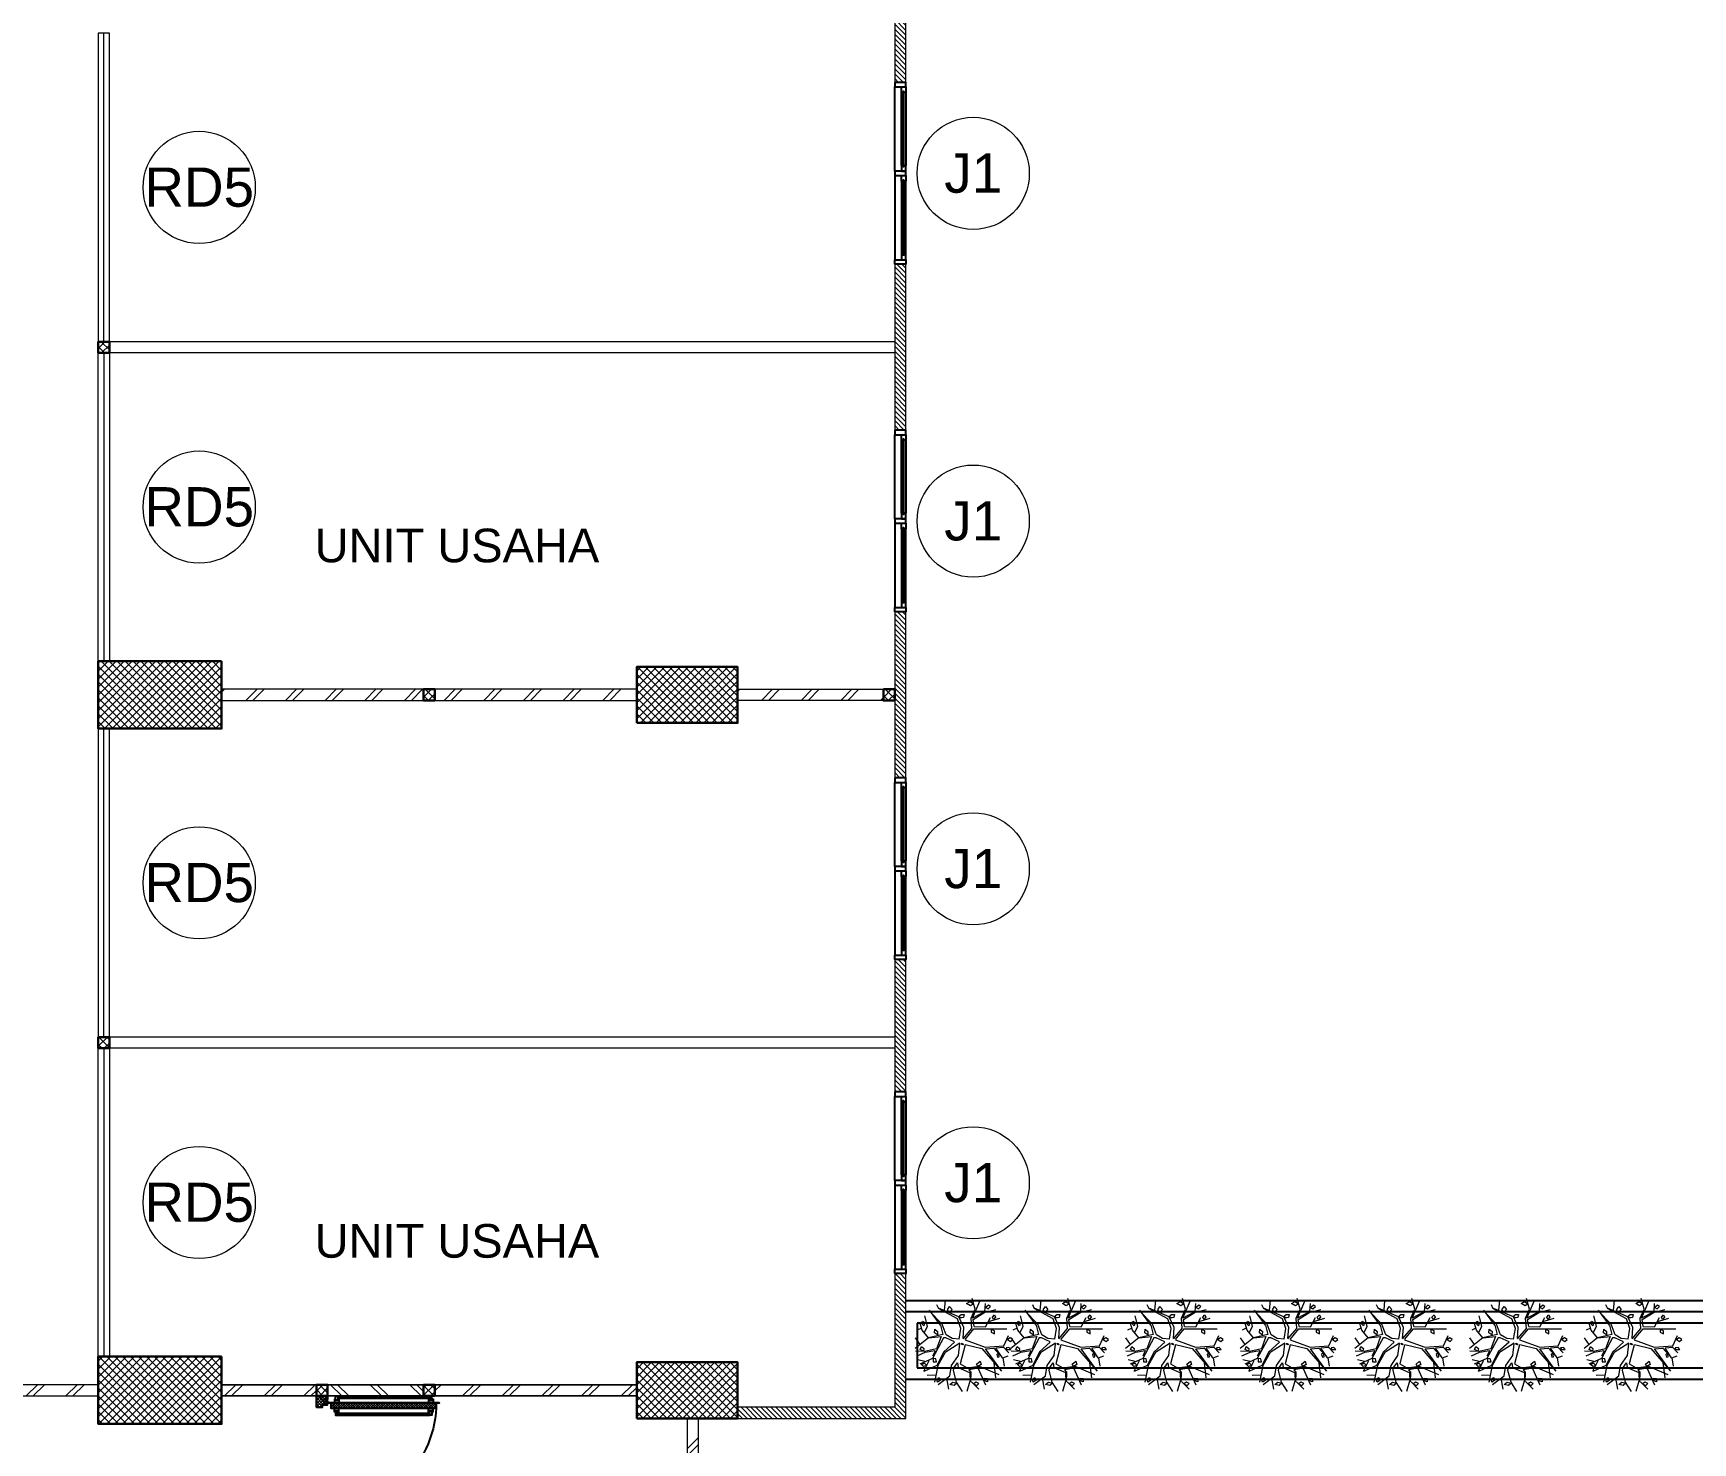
# Model space of a CAD drawing. Header units: millimetres. Extents: x -108 to 351, y -17 to 192.
# Drawn here: x 158.79 to 173.59, y 15.48 to 28.05 of the extents above; entities that cross this region are included whole.
import ezdxf
from ezdxf.enums import TextEntityAlignment as Align

# ---------------------------------------------------------------- set-up
doc = ezdxf.new("R2010")
doc.units = ezdxf.units.MM
for name, color, linetype, lineweight in [('ars', 11, 'Continuous', 0), ('ARSIR', 31, 'Continuous', 5), ('KOL', 1, 'Continuous', 30), ('KOLOM', 4, 'Continuous', 9), ('lan', 7, 'Continuous', 15), ('NOT', 7, 'Continuous', 20), ('POHON', 62, 'Continuous', 5), ('tem', 5, 'Continuous', 20)]:
    doc.layers.add(name, color=color, linetype=linetype, lineweight=lineweight)
doc.layers.add('as', color=1, linetype='Continuous', plot=False)
for name, color, linetype in [('HID', 1, 'Continuous'), ('Kusen', 30, 'Continuous'), ('STL', 6, 'Continuous')]:
    doc.layers.add(name, color=color, linetype=linetype)
doc.styles.add('ATTR', font='romans.shx', dxfattribs={"width": 0.8, "height": 0.56})
doc.styles.add('S', font='simplex', dxfattribs={"width": 0.75})
doc.styles.get("Standard").update_dxf_attribs({"font": 'arial.ttf'})
pattern_1 = [(45, (0, 0), (-0.1767767, 0.1767767), []), (45, (0.0625, 0), (-0.1767767, 0.1767767), [])]
pattern_2 = [(225, (1.1, 1e-06), (-0.014142, 0.014142), []), (135, (1.1, 1e-06), (0.014142, 0.014142), [])]
pattern_3 = [(315, (-2e-13, 1e-06), (0.014142, 0.014142), []), (45, (-2e-13, 1e-06), (-0.014142, 0.014142), [])]

# ---------------------------------------------------------------- blocks, each defined once
blk = doc.blocks.new('K 10.10')
at = {"layer": 'ars'}
h = blk.add_hatch(dxfattribs=at)
h.set_pattern_fill('_USER', color=256, scale=0.05, angle=45, double=1, pattern_type=0)
h.set_pattern_definition([(45, (0, 0), (-0.035355339, 0.035355339), []), (135, (0, 0), (-0.035355339, -0.035355339), [])])
h.paths.add_polyline_path([(1560.538, 1380.407), (1560.638, 1380.407), (1560.638, 1380.507), (1560.538, 1380.507)])
at = {"layer": 'KOL'}
blk.add_lwpolyline([(1560.538, 1380.407), (1560.638, 1380.407), (1560.638, 1380.507), (1560.538, 1380.507)], close=True, dxfattribs=at)
blk = doc.blocks.new('k1')
at = {"layer": 'ars'}
h = blk.add_hatch(dxfattribs=at)
h.set_pattern_fill('_USER', color=256, scale=0.05, angle=45, double=1, pattern_type=0)
h.set_pattern_definition([(45, (0, -5), (-0.03535534, 0.03535534), []), (135, (0, -5), (-0.03535534, -0.03535534), [])])
h.paths.add_polyline_path([(-0.3, -0.55), (0.3, -0.55), (0.3, 0.55), (-0.3, 0.55)])
at = {"layer": 'KOL'}
blk.add_lwpolyline([(-0.3, -0.55), (0.3, -0.55), (0.3, 0.55), (-0.3, 0.55)], close=True, dxfattribs=at)
blk = doc.blocks.new('T. J1')
at = {"layer": 'Kusen'}
for p, q in [((-0.019, 0), (-0.769, 0)), ((-0.719, 0.1), (-0.069, 0.1)), ((-0.069, 0.06), (-0.719, 0.06)), ((0.021, 0), (0.771, 0)), ((0.721, 0.1), (0.071, 0.1)), ((0.071, 0.06), (0.721, 0.06))]:
    blk.add_line(p, q, dxfattribs=at)
for points in [[(-0.809, 0), (-0.769, 0), (-0.769, 0.1), (-0.809, 0.1)], [(-0.019, 0), (0.021, 0), (0.021, 0.1), (-0.019, 0.1)], [(0.811, 0), (0.771, 0), (0.771, 0.1), (0.811, 0.1)]]:
    blk.add_lwpolyline(points, close=True, dxfattribs=at)
for points in [[(-0.719, 0.077), (-0.719, 0.06), (-0.769, 0.06), (-0.769, 0.1), (-0.719, 0.1), (-0.719, 0.082), (-0.729, 0.082), (-0.729, 0.077), (-0.719, 0.077)], [(-0.069, 0.077), (-0.069, 0.06), (-0.019, 0.06), (-0.019, 0.1), (-0.069, 0.1), (-0.069, 0.082), (-0.059, 0.082), (-0.059, 0.077), (-0.069, 0.077)], [(0.071, 0.077), (0.071, 0.06), (0.021, 0.06), (0.021, 0.1), (0.071, 0.1), (0.071, 0.082), (0.061, 0.082), (0.061, 0.077), (0.071, 0.077)], [(0.721, 0.077), (0.721, 0.06), (0.771, 0.06), (0.771, 0.1), (0.721, 0.1), (0.721, 0.082), (0.731, 0.082), (0.731, 0.077), (0.721, 0.077)]]:
    blk.add_lwpolyline(points, dxfattribs=at)
at = {"layer": 'Kusen', "color": 141}
for points in [[(-0.729, 0.077), (-0.059, 0.077), (-0.059, 0.082), (-0.729, 0.082)], [(0.731, 0.077), (0.061, 0.077), (0.061, 0.082), (0.731, 0.082)]]:
    blk.add_lwpolyline(points, close=True, dxfattribs=at)
blk = doc.blocks.new('bola-3')
at = {"layer": 'POHON'}
for p, q in [((-1.212, 1.009), (-1.377, 1.803)), ((-1.198, 1.908), (-0.648, 1.503)), ((-0.799, 1.609), (-0.703, 2.138)), ((-0.318, 1.803), (-0.469, 1.238)), ((-0.045, 2.245), (-0.318, 1.803)), ((0.177, 2.226), (0.328, 1.732)), ((0.315, 1.344), (0.328, 1.767)), ((0.356, 1.785), (0.37, 1.327)), ((0.387, 1.789), (0.731, 2.125)), ((0.686, 1.115), (1.057, 1.926)), ((1.553, 1.591), (1.47, 0.886)), ((-1.831, 0.815), (-2.161, 0.745)), ((-1.473, 0.674), (-2.065, 0.939)), ((-1.253, 1.009), (-1.872, 1.291)), ((-1.872, 1.274), (-1.625, 0.762)), ((-1.308, 1.468), (-1.721, 1.485)), ((-0.923, 0.357), (-1.253, 1.009)), ((-0.868, 0.392), (-1.212, 1.009)), ((-0.648, 1.503), (-0.566, 1.009)), ((-0.566, 1.009), (-0.236, 0.533)), ((-0.469, 1.238), (-0.442, 1.097)), ((-0.442, 1.097), (-0.277, 0.886)), ((-0.277, 0.886), (-0.249, 1.097)), ((-0.249, 1.097), (0.301, 1.344)), ((-0.153, 0.921), (0.177, 1.115)), ((0.081, 0.022), (-0.153, 0.921)), ((0.177, 1.115), (0.755, 1.044)), ((0.37, 1.327), (0.26, 1.203)), ((0.273, 1.203), (0.686, 1.115)), ((0.755, 1.044), (1.69, 1.432)), ((0.879, 0.198), (1.814, 1.274)), ((1.814, 1.256), (1.057, 0.216)), ((1.883, 0.639), (1.938, 1.044)), ((-1.652, -0.313), (-2.285, 0.198)), ((-1.845, 0.339), (-2.271, 0.322)), ((-2.051, 0.004), (-2.271, -0.313)), ((-2.202, 0.551), (-1.817, 0.374)), ((-1.281, 0.216), (-1.845, 0.339)), ((-1.817, 0.374), (-1.35, 0.286)), ((-0.937, -0.313), (-1.473, 0.674)), ((-1.363, 0.339), (-1.473, 0.568)), ((-1.35, 0.286), (-1.363, 0.339)), ((-1.061, -0.366), (-1.281, 0.216)), ((-0.414, -0.102), (-0.923, 0.357)), ((-0.167, -0.049), (-0.868, 0.392)), ((-0.236, 0.533), (-0.167, -0.031)), ((0.081, -0.207), (1.044, 0.128)), ((0.095, 0.004), (0.879, 0.198)), ((1.044, 0.128), (1.924, 0.075)), ((1.057, 0.216), (1.456, 0.18)), ((1.456, 0.18), (1.869, 0.639)), ((1.869, 0.639), (1.553, 0.18)), ((1.553, 0.163), (1.91, 0.128)), ((1.883, 0.639), (2.13, 0.551)), ((1.91, 0.128), (2.158, 0.41)), ((1.924, 0.075), (2.144, -0.419)), ((-1.996, -0.772), (-2.189, -0.666)), ((-1.955, -0.666), (-2.051, -0.983)), ((-1.652, -0.313), (-1.955, -0.666)), ((-1.845, -0.56), (-1.707, -0.86)), ((-0.978, -0.472), (-1.652, -0.313)), ((-1.639, -0.313), (-1.061, -0.366)), ((-1.088, -0.913), (-0.978, -0.472)), ((-0.813, -0.454), (-1.006, -0.966)), ((-0.827, -0.313), (-0.937, -0.313)), ((-0.414, -0.119), (-0.827, -0.313)), ((-0.524, -0.278), (-0.813, -0.454)), ((-0.194, -0.243), (-0.524, -0.278)), ((-0.112, -0.754), (-0.277, -1.213)), ((-0.194, -0.243), (-0.112, -0.754)), ((-0.015, -0.26), (0.411, -0.754)), ((-0.015, -0.278), (0.026, -0.807)), ((0.081, -0.225), (0.507, -0.736)), ((0.411, -0.754), (0.37, -1.248)), ((0.507, -0.736), (2.075, -0.736)), ((-1.707, -0.86), (-1.831, -1.354)), ((-1.625, -1.618), (-1.102, -0.913)), ((-1.006, -0.966), (-1.625, -1.6)), ((-0.277, -1.213), (-1.185, -1.706)), ((-0.208, -1.301), (-1.185, -1.724)), ((0.026, -0.807), (-0.208, -1.301)), ((0.37, -1.248), (0.562, -1.671)), ((0.438, -1.248), (0.782, -2.059)), ((0.452, -1.265), (1.03, -1.565)), ((0.521, -0.842), (0.466, -1.177)), ((0.466, -1.177), (1.03, -1.53)), ((0.521, -0.842), (1.057, -0.825)), ((1.03, -1.53), (1.539, -1.653)), ((1.03, -1.565), (1.057, -1.936)), ((1.057, -0.825), (1.291, -1.283)), ((1.195, -1.089), (1.731, -1.248)), ((-1.185, -1.724), (-1.253, -1.883)), ((-0.896, -1.618), (-0.854, -2.077)), ((0.562, -1.671), (0.425, -2.182))]:
    blk.add_line(p, q, dxfattribs=at)
for points in [[(-1.226, 1.803), (-1.267, 1.662), (-1.143, 1.573), (-1.102, 1.715)], [(-0.435, 1.966), (-0.641, 1.913), (-0.504, 1.807), (-0.311, 1.842)], [(0.49, 1.882), (0.641, 1.953), (0.738, 1.864), (0.614, 1.794)], [(1.155, 1.778), (1.001, 1.734), (1.001, 1.602), (1.155, 1.624)], [(-1.735, 1.009), (-1.886, 1.062), (-1.982, 0.956), (-1.845, 0.903)], [(-1.441, 0.676), (-1.441, 0.831), (-1.269, 0.831), (-1.303, 0.698)], [(0.691, 1.051), (0.622, 0.941), (0.794, 0.809), (0.846, 0.963)], [(-1.9, 0.322), (-2.051, 0.251), (-1.996, 0.11), (-1.872, 0.198)], [(-0.002, 0.022), (-0.07, 0.004), (-0.084, -0.049), (-0.029, -0.031)], [(1.671, 0.412), (1.585, 0.478), (1.62, 0.61), (1.706, 0.588)], [(2.034, 0.163), (2.075, 0.251), (2.254, 0.251), (2.171, 0.145)], [(-1.236, -0.454), (-1.374, -0.543), (-1.36, -0.719), (-1.222, -0.613)], [(1.319, -0.706), (1.319, -0.582), (1.484, -0.494), (1.484, -0.635)], [(2.099, -0.225), (2.237, -0.137), (2.347, -0.225), (2.223, -0.313)], [(-1.872, -0.878), (-1.982, -0.983), (-1.941, -1.107), (-1.831, -1.036)], [(-0.667, -1.528), (-0.753, -1.638), (-0.65, -1.792), (-0.53, -1.66)], [(-0.167, -1.261), (-0.167, -1.367), (-0.098, -1.42), (0.04, -1.42), (0.012, -1.279), (-0.07, -1.261)], [(1.43, -1.175), (1.379, -1.285), (1.482, -1.396), (1.534, -1.285)], [(0.485, -1.924), (0.347, -1.836), (0.158, -1.947), (0.33, -2.035)], [(1.069, -1.748), (1.173, -1.682), (1.293, -1.792), (1.19, -1.858)]]:
    blk.add_lwpolyline(points, close=True, dxfattribs=at)
at = {"layer": 'POHON', "style": 'ATTR', "width": 0.8, "flags": 9}
blk.add_attdef('ESTCODE', (-0.07, 0.004), '', height=0.00000926, dxfattribs=at)
blk = doc.blocks.new('k3')
at = {"layer": 'ars'}
h = blk.add_hatch(dxfattribs=at)
h.set_pattern_fill('_USER', color=256, scale=0.05, angle=45, double=1, pattern_type=0)
h.set_pattern_definition([(45, (0, -5.05), (-0.03535534, 0.03535534), []), (135, (0, -5.05), (-0.03535534, -0.03535534), [])])
h.paths.add_polyline_path([(-0.25, -0.45), (0.25, -0.45), (0.25, 0.45), (-0.25, 0.45)])
at = {"layer": 'KOL'}
blk.add_lwpolyline([(-0.25, -0.45), (0.25, -0.45), (0.25, 0.45), (-0.25, 0.45)], close=True, dxfattribs=at)
blk = doc.blocks.new('D-P90')
at = {"layer": 'ars'}
h = blk.add_hatch(dxfattribs=at)
h.set_pattern_fill('ANSI37', color=256, scale=0.005, angle=-90, style=0)
h.set_pattern_definition([(45, (-1350.94906, -1248.591899), (0.01122532015, -0.01122532015), []), (315, (-1350.94906, -1248.591899), (-0.01122532015, -0.01122532015), [])])
h.paths.add_polyline_path([(0.009, -0.183, -0.414214), (0.01, -0.184), (0.01, -1.116, -0.414214), (0.009, -1.117), (-0.034, -1.117, 0.414214), (-0.037, -1.12), (-0.037, -1.142, -1), (-0.038, -1.142), (-0.038, -0.158, -1), (-0.037, -0.158), (-0.037, -0.181, 0.414214), (-0.034, -0.183)])
at = {"layer": 'as'}
for p, q in [((-0.04, -0.158), (-0.046, -0.158)), ((-0.042, -0.161), (-0.042, -0.155))]:
    blk.add_line(p, q, dxfattribs=at)
at = {"layer": 'HID'}
for p, q in [((-0.044, -0.125), (-0.092, -0.077)), ((-0.042, -0.123), (-0.091, -0.075)), ((-0.066, -0.147), (-0.023, -0.104)), ((-0.063, -0.147), (-0.023, -0.107)), ((0.966, -0.147), (0.923, -0.104)), ((0.963, -0.147), (0.923, -0.107)), ((0.942, -0.123), (0.991, -0.075)), ((0.944, -0.125), (0.992, -0.077))]:
    blk.add_line(p, q, dxfattribs=at)
for points in [[(-0.044, -0.125), (-0.044, -0.125), (-0.042, -0.123), (-0.042, -0.123)], [(0.944, -0.125), (0.944, -0.125), (0.942, -0.123), (0.942, -0.123)]]:
    blk.add_lwpolyline(points, dxfattribs=at)
at = {"layer": 'KOL'}
blk.add_line((0.97, -0.13), (0.97, -0.15), dxfattribs=at)
at = {"layer": 'Kusen', "ltscale": 2}
for p, q in [((-0.099, -0.221), (-0.099, -1.06)), ((-0.079, -0.241), (-0.079, -1.06)), ((-0.074, -0.211), (-0.04, -0.211)), ((-0.074, -0.221), (-0.074, -0.211)), ((-0.074, -0.251), (-0.074, -0.241)), ((-0.074, -0.251), (-0.04, -0.251)), ((-0.061, -0.251), (-0.061, -0.211)), ((-0.04, -0.251), (-0.04, -0.211)), ((0.046, -0.211), (0.012, -0.211)), ((0.012, -0.251), (0.012, -0.211)), ((0.046, -0.251), (0.012, -0.251)), ((0.033, -0.251), (0.033, -0.211)), ((0.046, -0.221), (0.046, -0.211)), ((0.046, -0.251), (0.046, -0.241)), ((0.053, -0.241), (0.053, -1.06)), ((0.073, -0.221), (0.073, -1.06)), ((-0.074, -1.05), (-0.04, -1.05)), ((-0.074, -1.05), (-0.074, -1.06)), ((-0.074, -1.08), (-0.074, -1.09)), ((-0.074, -1.09), (-0.04, -1.09)), ((-0.061, -1.05), (-0.061, -1.09)), ((-0.04, -1.05), (-0.04, -1.09)), ((0.046, -1.05), (0.012, -1.05)), ((0.012, -1.05), (0.012, -1.09)), ((0.046, -1.09), (0.012, -1.09)), ((0.033, -1.05), (0.033, -1.09)), ((0.046, -1.05), (0.046, -1.06)), ((0.046, -1.08), (0.046, -1.09))]:
    blk.add_line(p, q, dxfattribs=at)
at = {"layer": 'Kusen'}
for p, q in [((-0.042, -0.155), (-0.038, -0.156)), ((-0.042, -0.157), (-0.038, -0.158))]:
    blk.add_line(p, q, dxfattribs=at)
at = {"layer": 'Kusen', "ltscale": 2}
for points in [[(-0.099, -0.241), (-0.061, -0.241), (-0.061, -0.221), (-0.099, -0.221), (-0.099, -0.241)], [(0.073, -0.241), (0.033, -0.241), (0.033, -0.221), (0.073, -0.221), (0.073, -0.241)], [(-0.101, -1.06), (-0.061, -1.06), (-0.061, -1.08), (-0.101, -1.08), (-0.101, -1.06)], [(0.073, -1.06), (0.033, -1.06), (0.033, -1.08), (0.073, -1.08), (0.073, -1.06)]]:
    blk.add_lwpolyline(points, dxfattribs=at)
at = {"layer": 'Kusen'}
blk.add_circle((-0.042, -0.158), 0.001, dxfattribs=at)
for radius, start, end in [(0.0025, 75.7804, 11.3851), (0.961, 270, 0.4597)]:
    blk.add_arc((-0.042, -0.158), radius, start, end, dxfattribs=at)
at = {"layer": 'STL'}
for p, q in [((-0.038, -0.158), (-0.038, -1.142)), ((-0.037, -0.181), (-0.037, -0.158)), ((-0.034, -0.183), (0.009, -0.183)), ((0.01, -0.184), (0.01, -1.116)), ((-0.037, -1.12), (-0.037, -1.142)), ((-0.034, -1.117), (0.009, -1.117))]:
    blk.add_line(p, q, dxfattribs=at)
for points in [[(0, -0.1), (0, -0.103), (-0.019, -0.103, 0.414214), (-0.02, -0.105), (-0.02, -0.148, -0.414214), (-0.022, -0.15), (-0.068, -0.15, -0.414214), (-0.07, -0.148), (-0.07, -0.13), (-0.067, -0.13), (-0.067, -0.146, 0.414214), (-0.065, -0.147), (-0.024, -0.147, 0.414214), (-0.023, -0.146), (-0.023, -0.102, -0.414214), (-0.021, -0.1)], [(0.9, -0.1), (0.9, -0.103), (0.919, -0.103, -0.414214), (0.92, -0.105), (0.92, -0.148, 0.414214), (0.922, -0.15), (0.968, -0.15, 0.414214), (0.97, -0.148), (0.97, -0.13), (0.967, -0.13), (0.967, -0.146, -0.414214), (0.966, -0.147), (0.925, -0.147, -0.414214), (0.923, -0.146), (0.923, -0.102, 0.414214), (0.921, -0.1)]]:
    blk.add_lwpolyline(points, format="xyb", close=True, dxfattribs=at)
blk.add_lwpolyline([(0.009, -0.182), (-0.034, -0.182, -0.414214), (-0.035, -0.181), (-0.035, -0.158, 1), (-0.04, -0.158), (-0.04, -1.142, 1), (-0.035, -1.142), (-0.035, -1.12, -0.414214), (-0.034, -1.119), (0.009, -1.119, 0.414214), (0.012, -1.116), (0.012, -0.184)], format="xyb", dxfattribs=at)
for centre, radius, start, end in [((-0.038, -0.158), 0.00075, 0, 180), ((-0.034, -0.181), 0.0025, 180, 270), ((0.009, -0.184), 0.0025, 360, 90), ((0.009, -0.184), 0.001, 360, 90), ((-0.038, -1.142), 0.00075, 180, 0), ((-0.034, -1.12), 0.0025, 90, 180), ((0.009, -1.116), 0.001, 270, 0)]:
    blk.add_arc(centre, radius, start, end, dxfattribs=at)
blk = doc.blocks.new('PINTU DARURAT')
at = {"layer": 'ARSIR'}
h = blk.add_hatch(dxfattribs=at)
h.set_pattern_fill('_USER', color=256, scale=0.02, angle=315, style=0, double=1, pattern_type=0)
h.set_pattern_definition(pattern_3)
edge = h.paths.add_edge_path()
edge.add_line((0, 0), (0.1, 0))
edge.add_line((0.1, 0), (0.1, 0.05))
edge.add_line((0.1, 0.05), (0.077, 0.05))
edge.add_line((0.077, 0.05), (0.077, 0.096))
edge.add_arc((0.076, 0.096), 0.0015, 360, 450)
edge.add_line((0.075, 0.097), (0.035, 0.097))
edge.add_arc((0.035, 0.096), 0.0015, 90, 180)
edge.add_line((0.033, 0.096), (0.033, 0.08))
edge.add_line((0.033, 0.08), (0.03, 0.08))
edge.add_line((0.03, 0.08), (0.03, 0.1))
edge.add_line((0.03, 0.1), (0, 0.1))
edge.add_line((0, 0.1), (0, 0))
h = blk.add_hatch(dxfattribs=at)
h.set_pattern_fill('_USER', color=256, scale=0.02, angle=315, style=0, double=1, pattern_type=0)
h.set_pattern_definition(pattern_3)
edge = h.paths.add_edge_path()
edge.add_line((0, 0), (0.1, 0))
edge.add_line((0.1, 0), (0.1, 0.05))
edge.add_line((0.1, 0.05), (0.077, 0.05))
edge.add_line((0.077, 0.05), (0.077, 0.096))
edge.add_arc((0.076, 0.096), 0.0015, 360, 450)
edge.add_line((0.075, 0.097), (0.035, 0.097))
edge.add_arc((0.035, 0.096), 0.0015, 90, 180)
edge.add_line((0.033, 0.096), (0.033, 0.08))
edge.add_line((0.033, 0.08), (0.03, 0.08))
edge.add_line((0.03, 0.08), (0.03, 0.1))
edge.add_line((0.03, 0.1), (0, 0.1))
edge.add_line((0, 0.1), (0, 0))
h = blk.add_hatch(dxfattribs=at)
h.set_pattern_fill('_USER', color=256, scale=0.02, angle=315, style=0, double=1, pattern_type=0)
h.set_pattern_definition(pattern_2)
edge = h.paths.add_edge_path()
edge.add_line((1.1, 0), (1, 0))
edge.add_line((1, 0), (1, 0.05))
edge.add_line((1, 0.05), (1.023, 0.05))
edge.add_line((1.023, 0.05), (1.023, 0.096))
edge.add_arc((1.024, 0.096), 0.0015, -630, -540, ccw=False)
edge.add_line((1.024, 0.097), (1.065, 0.097))
edge.add_arc((1.065, 0.096), 0.0015, -360, -270, ccw=False)
edge.add_line((1.067, 0.096), (1.067, 0.08))
edge.add_line((1.067, 0.08), (1.07, 0.08))
edge.add_line((1.07, 0.08), (1.07, 0.1))
edge.add_line((1.07, 0.1), (1.1, 0.1))
edge.add_line((1.1, 0.1), (1.1, 0))
h = blk.add_hatch(dxfattribs=at)
h.set_pattern_fill('_USER', color=256, scale=0.02, angle=315, style=0, double=1, pattern_type=0)
h.set_pattern_definition(pattern_2)
edge = h.paths.add_edge_path()
edge.add_line((1.1, 0), (1, 0))
edge.add_line((1, 0), (1, 0.05))
edge.add_line((1, 0.05), (1.023, 0.05))
edge.add_line((1.023, 0.05), (1.023, 0.096))
edge.add_arc((1.024, 0.096), 0.0015, -630, -540, ccw=False)
edge.add_line((1.024, 0.097), (1.065, 0.097))
edge.add_arc((1.065, 0.096), 0.0015, -360, -270, ccw=False)
edge.add_line((1.067, 0.096), (1.067, 0.08))
edge.add_line((1.067, 0.08), (1.07, 0.08))
edge.add_line((1.07, 0.08), (1.07, 0.1))
edge.add_line((1.07, 0.1), (1.1, 0.1))
edge.add_line((1.1, 0.1), (1.1, 0))
at = {"layer": 'KOL'}
blk.add_line((1.1, 0.1), (1.1, 0), dxfattribs=at)
blk.add_line((1.1, 0.1), (1.1, 0), dxfattribs=at)
blk.add_line((1.1, 0.1), (1.1, 0), dxfattribs=at)
blk.add_line((1.1, 0.1), (1.1, 0), dxfattribs=at)
for points in [[(0, 0), (0.1, 0), (0.1, 0.05), (0.077, 0.05), (0.077, 0.096, 0.414214), (0.075, 0.097), (0.035, 0.097, 0.414214), (0.033, 0.096), (0.033, 0.08), (0.03, 0.08), (0.03, 0.1), (0, 0.1)], [(0, 0), (0.1, 0), (0.1, 0.05), (0.077, 0.05), (0.077, 0.096, 0.414214), (0.075, 0.097), (0.035, 0.097, 0.414214), (0.033, 0.096), (0.033, 0.08), (0.03, 0.08), (0.03, 0.1), (0, 0.1)], [(1.1, 0), (1, 0), (1, 0.05), (1.023, 0.05), (1.023, 0.096, -0.414214), (1.024, 0.097), (1.065, 0.097, -0.414214), (1.067, 0.096), (1.067, 0.08), (1.07, 0.08), (1.07, 0.1), (1.1, 0.1)], [(1.1, 0), (1, 0), (1, 0.05), (1.023, 0.05), (1.023, 0.096, -0.414214), (1.024, 0.097), (1.065, 0.097, -0.414214), (1.067, 0.096), (1.067, 0.08), (1.07, 0.08), (1.07, 0.1), (1.1, 0.1)]]:
    blk.add_lwpolyline(points, format="xyb", close=True, dxfattribs=at)
at = {"layer": 'Kusen', "xscale": -1, "rotation": 180}
blk.add_blockref('D-P90', (0.1, -0.05), dxfattribs=at)
blk = doc.blocks.new('LANTAI-1')
at = {"layer": 'ars'}
h = blk.add_hatch(dxfattribs=at)
h.set_pattern_fill('ANSI31', color=256, scale=0.25, style=0)
h.set_pattern_definition([(315, (7.26757, 41.624637), (-0.022097087, -0.022097087), [])])
h.paths.add_polyline_path([(8.367, 17.615), (8.467, 17.615), (8.467, 16.325), (6.967, 16.325), (6.967, 16.425), (8.367, 16.425)])
h.paths.add_polyline_path([(8.367, 20.415), (8.467, 20.415), (8.467, 19.235), (8.367, 19.235)])
h.paths.add_polyline_path([(8.367, 23.515), (8.467, 23.515), (8.467, 22.035), (8.367, 22.035)])
h.paths.add_polyline_path([(8.367, 26.615), (8.467, 26.615), (8.467, 25.135), (8.367, 25.135)])
h.paths.add_polyline_path([(8.367, 29.715), (8.467, 29.715), (8.467, 28.235), (8.367, 28.235)])
h.paths.add_polyline_path([(8.367, 32.815), (8.467, 32.815), (8.467, 31.335), (8.367, 31.335)])
h.paths.add_polyline_path([(8.367, 35.915), (8.467, 35.915), (8.467, 34.435), (8.367, 34.435)])
h.paths.add_polyline_path([(8.467, 40.635), (8.367, 40.635), (8.367, 41.525), (6.967, 41.525), (6.967, 41.625), (8.467, 41.625)])
h.paths.add_polyline_path([(8.367, 39.015), (8.467, 39.015), (8.467, 37.535), (8.367, 37.535)])
h = blk.add_hatch(dxfattribs=at)
h.set_pattern_fill('TEMBOK', color=256, scale=0.25)
h.set_pattern_definition(pattern_1)
h.paths.add_polyline_path([(2.367, 22.825), (2.367, 22.725), (4.167, 22.725), (4.167, 22.825)])
h = blk.add_hatch(dxfattribs=at)
h.set_pattern_fill('TEMBOK', color=256, scale=0.25)
h.set_pattern_definition(pattern_1)
h.paths.add_polyline_path([(4.267, 22.825), (4.267, 22.725), (6.067, 22.725), (6.067, 22.825)])
h = blk.add_hatch(dxfattribs=at)
h.set_pattern_fill('TEMBOK', color=256, scale=0.25)
h.set_pattern_definition(pattern_1)
h.paths.add_polyline_path([(6.967, 22.725), (6.967, 22.825), (8.267, 22.825), (8.267, 22.725)])
h = blk.add_hatch(dxfattribs=at)
h.set_pattern_fill('TEMBOK', color=256, scale=0.25)
h.set_pattern_definition(pattern_1)
h.paths.add_polyline_path([(1.267, 16.525), (1.267, 16.625), (-0.733, 16.625), (-0.733, 16.525)])
h = blk.add_hatch(dxfattribs=at)
h.set_pattern_fill('TEMBOK', color=256, scale=0.25)
h.set_pattern_definition(pattern_1)
h.paths.add_polyline_path([(3.212, 16.625), (3.212, 16.525), (2.367, 16.525), (2.367, 16.625)])
h = blk.add_hatch(dxfattribs=at)
h.set_pattern_fill('TEMBOK', color=256, scale=0.25)
h.set_pattern_definition([(315, (0, 57.93927), (-0.1767767, -0.1767767), []), (315, (0.0625, 57.93927), (-0.1767767, -0.1767767), [])])
h.paths.add_polyline_path([(4.167, 16.625), (4.167, 16.525), (3.312, 16.525), (3.312, 16.625)])
h = blk.add_hatch(dxfattribs=at)
h.set_pattern_fill('TEMBOK', color=256, scale=0.25)
h.set_pattern_definition(pattern_1)
h.paths.add_polyline_path([(6.067, 16.625), (6.067, 16.525), (4.267, 16.525), (4.267, 16.625)])
h = blk.add_hatch(dxfattribs=at)
h.set_pattern_fill('TEMBOK', color=256, scale=0.25)
h.set_pattern_definition(pattern_1)
h.paths.add_polyline_path([(6.517, 16.325), (6.617, 16.325), (6.617, 14.225), (6.517, 14.225)])
for p, q in [((8.467, 17.375), (39.217, 17.375)), ((39.117, 17.275), (8.467, 17.275)), ((39.017, 17.175), (8.567, 17.175)), ((8.567, 17.175), (8.567, 16.775)), ((8.567, 16.775), (39.017, 16.775)), ((8.467, 16.675), (39.117, 16.675))]:
    blk.add_line(p, q)
at = {"layer": 'lan'}
for p, q in [((1.317, 25.925), (1.317, 28.675)), ((1.317, 25.825), (1.317, 23.075)), ((1.317, 19.725), (1.317, 22.475)), ((1.317, 19.625), (1.317, 16.875))]:
    blk.add_line(p, q, dxfattribs=at)
for points in [[(1.367, 28.675), (1.267, 28.675), (1.267, 25.925), (1.367, 25.925)], [(8.367, 25.925), (8.367, 25.825), (1.367, 25.825), (1.367, 25.925)], [(1.367, 23.075), (1.267, 23.075), (1.267, 25.825), (1.367, 25.825)], [(1.367, 22.475), (1.267, 22.475), (1.267, 19.725), (1.367, 19.725)], [(8.367, 19.725), (8.367, 19.625), (1.367, 19.625), (1.367, 19.725)], [(1.367, 16.875), (1.267, 16.875), (1.267, 19.625), (1.367, 19.625)]]:
    blk.add_lwpolyline(points, close=True, dxfattribs=at)
at = {"layer": 'tem', "ltscale": 2}
blk.add_lwpolyline([(6.967, 16.325), (8.467, 16.325), (8.467, 41.625), (6.967, 41.625), (6.967, 41.525), (8.367, 41.525), (8.367, 16.425), (6.967, 16.425), (6.967, 16.325)], dxfattribs=at)
for points in [[(2.367, 22.825), (2.367, 22.725), (4.167, 22.725), (4.167, 22.825)], [(4.267, 22.825), (4.267, 22.725), (6.067, 22.725), (6.067, 22.825)], [(8.267, 22.825), (8.267, 22.725), (6.967, 22.725), (6.967, 22.825)], [(-0.733, 16.625), (-0.733, 16.525), (1.267, 16.525), (1.267, 16.625)], [(4.167, 16.625), (4.167, 16.525), (2.367, 16.525), (2.367, 16.625)], [(4.167, 16.625), (4.167, 16.525), (2.367, 16.525), (2.367, 16.625)], [(3.212, 16.525), (3.212, 16.625), (2.367, 16.625), (2.367, 16.525)], [(6.067, 16.525), (6.067, 16.625), (3.312, 16.625), (3.312, 16.525)], [(6.067, 16.625), (6.067, 16.525), (4.267, 16.525), (4.267, 16.625)]]:
    blk.add_lwpolyline(points, close=True, dxfattribs=at)
at = {"layer": 'tem'}
blk.add_lwpolyline([(6.617, 14.225), (6.617, 16.325), (6.517, 16.325), (6.517, 14.225)], close=True, dxfattribs=at)
at = {"color": 2, "rotation": 270}
blk.add_blockref('PINTU DARURAT', (3.212, 16.525), dxfattribs=at)
at = {"layer": 'KOL', "xscale": -1}
for name, p, rotation in [('k1', (1.817, 22.775), 90), ('k3', (6.517, 22.775), 270.0000000000001), ('k1', (1.817, 16.575), 90), ('k3', (6.517, 16.575), 270.0000000000001)]:
    blk.add_blockref(name, p, dxfattribs=dict(at, rotation=rotation))
at = {"layer": 'KOLOM', "extrusion": (0, 0, -1), "xscale": -1, "zscale": -1}
for p, rotation in [((-1381.774, -1534.714), 270), ((1376.24, 1583.363), 90), ((1372.14, 1583.363), 90), ((1376.24, 1577.163), 90)]:
    blk.add_blockref('K 10.10', p, dxfattribs=dict(at, rotation=rotation))
at = {"layer": 'KOLOM', "extrusion": (0, 0, -1), "zscale": -1, "rotation": 90}
for p in [(1379.14, -1540.914), (1377.195, -1544.014), (1377.195, -1544.014)]:
    blk.add_blockref('K 10.10', p, dxfattribs=at)
at = {"layer": 'Kusen', "rotation": 270}
for p in [(8.367, 27.426), (8.367, 24.326), (8.367, 21.226), (8.367, 18.426)]:
    blk.add_blockref('T. J1', p, dxfattribs=at)
at = {"layer": 'POHON', "linetype": 'ByBlock', "lineweight": -3, "xscale": -0.1875, "yscale": 0.1875, "zscale": 0.1875, "rotation": 180}
for p in [(8.979, 16.985), (9.832, 16.985), (10.854, 16.985), (11.876, 16.985), (12.898, 16.985), (13.921, 16.985), (14.943, 16.985)]:
    blk.add_blockref('bola-3', p, dxfattribs=at)
blk = doc.blocks.new('NAV')
blk.add_circle((0, -0.4), 0.4)
at = {"style": 'S', "width": 0.75, "flags": 4}
blk.add_attdef('AV', text='', height=0.3, dxfattribs=at).set_placement((0, -0.4), align=Align.MIDDLE)

msp = doc.modelspace()

# ---------------------------------------------------------------- block references
at = {"color": 2}
msp.add_blockref('LANTAI-1', (158.10666, -0.62888), dxfattribs=at)
at = {"layer": 'NOT'}
ref = msp.add_blockref('NAV', (167.17386, 26.29575), dxfattribs=dict(at, xscale=1.25, yscale=1.25, zscale=1.25, rotation=180))
ref.add_attrib('AV', 'J1', dxfattribs={"layer": '0', "height": 0.35, "flags": 4}).set_placement((167.17386, 26.79575), align=Align.MIDDLE)
ref = msp.add_blockref('NAV', (160.27387, 27.17075), dxfattribs=dict(at, xscale=1.25, yscale=1.25, zscale=1.25))
ref.add_attrib('AV', 'RD5', dxfattribs={"layer": '0', "height": 0.35, "flags": 4}).set_placement((160.27387, 26.67075), align=Align.MIDDLE)
ref = msp.add_blockref('NAV', (160.27386, 24.32075), dxfattribs=dict(at, xscale=1.25, yscale=1.25, zscale=1.25))
ref.add_attrib('AV', 'RD5', dxfattribs={"layer": '0', "height": 0.35, "flags": 4}).set_placement((160.27386, 23.82075), align=Align.MIDDLE)
ref = msp.add_blockref('NAV', (167.17386, 23.19575), dxfattribs=dict(at, xscale=1.25, yscale=1.25, zscale=1.25, rotation=180))
ref.add_attrib('AV', 'J1', dxfattribs={"layer": '0', "height": 0.35, "flags": 4}).set_placement((167.17386, 23.69575), align=Align.MIDDLE)
ref = msp.add_blockref('NAV', (167.17386, 20.09575), dxfattribs=dict(at, xscale=1.25, yscale=1.25, zscale=1.25, rotation=180))
ref.add_attrib('AV', 'J1', dxfattribs={"layer": '0', "height": 0.35, "flags": 4}).set_placement((167.17386, 20.59575), align=Align.MIDDLE)
ref = msp.add_blockref('NAV', (160.27387, 20.97075), dxfattribs=dict(at, xscale=1.25, yscale=1.25, zscale=1.25))
ref.add_attrib('AV', 'RD5', dxfattribs={"layer": '0', "height": 0.35, "flags": 4}).set_placement((160.27387, 20.47075), align=Align.MIDDLE)
ref = msp.add_blockref('NAV', (167.17386, 17.29575), dxfattribs=dict(at, xscale=1.25, yscale=1.25, zscale=1.25, rotation=180))
ref.add_attrib('AV', 'J1', dxfattribs={"layer": '0', "height": 0.35, "flags": 4}).set_placement((167.17386, 17.79575), align=Align.MIDDLE)
ref = msp.add_blockref('NAV', (160.27386, 18.12075), dxfattribs=dict(at, xscale=1.25, yscale=1.25, zscale=1.25))
ref.add_attrib('AV', 'RD5', dxfattribs={"layer": '0', "height": 0.35, "flags": 4}).set_placement((160.27386, 17.62075), align=Align.MIDDLE)

# ---------------------------------------------------------------- texts
at = {"layer": 'NOT', "char_height": 0.3, "attachment_point": 1}
for insert in [(161.22449, 23.62834), (161.22449, 17.42834)]:
    msp.add_mtext_dynamic_manual_height_columns('\\pi0.077964;UNIT USAHA', width=2.6617262, gutter_width=1, heights=[0], dxfattribs=dict(at, insert=insert))

doc.saveas('drawing.dxf')
